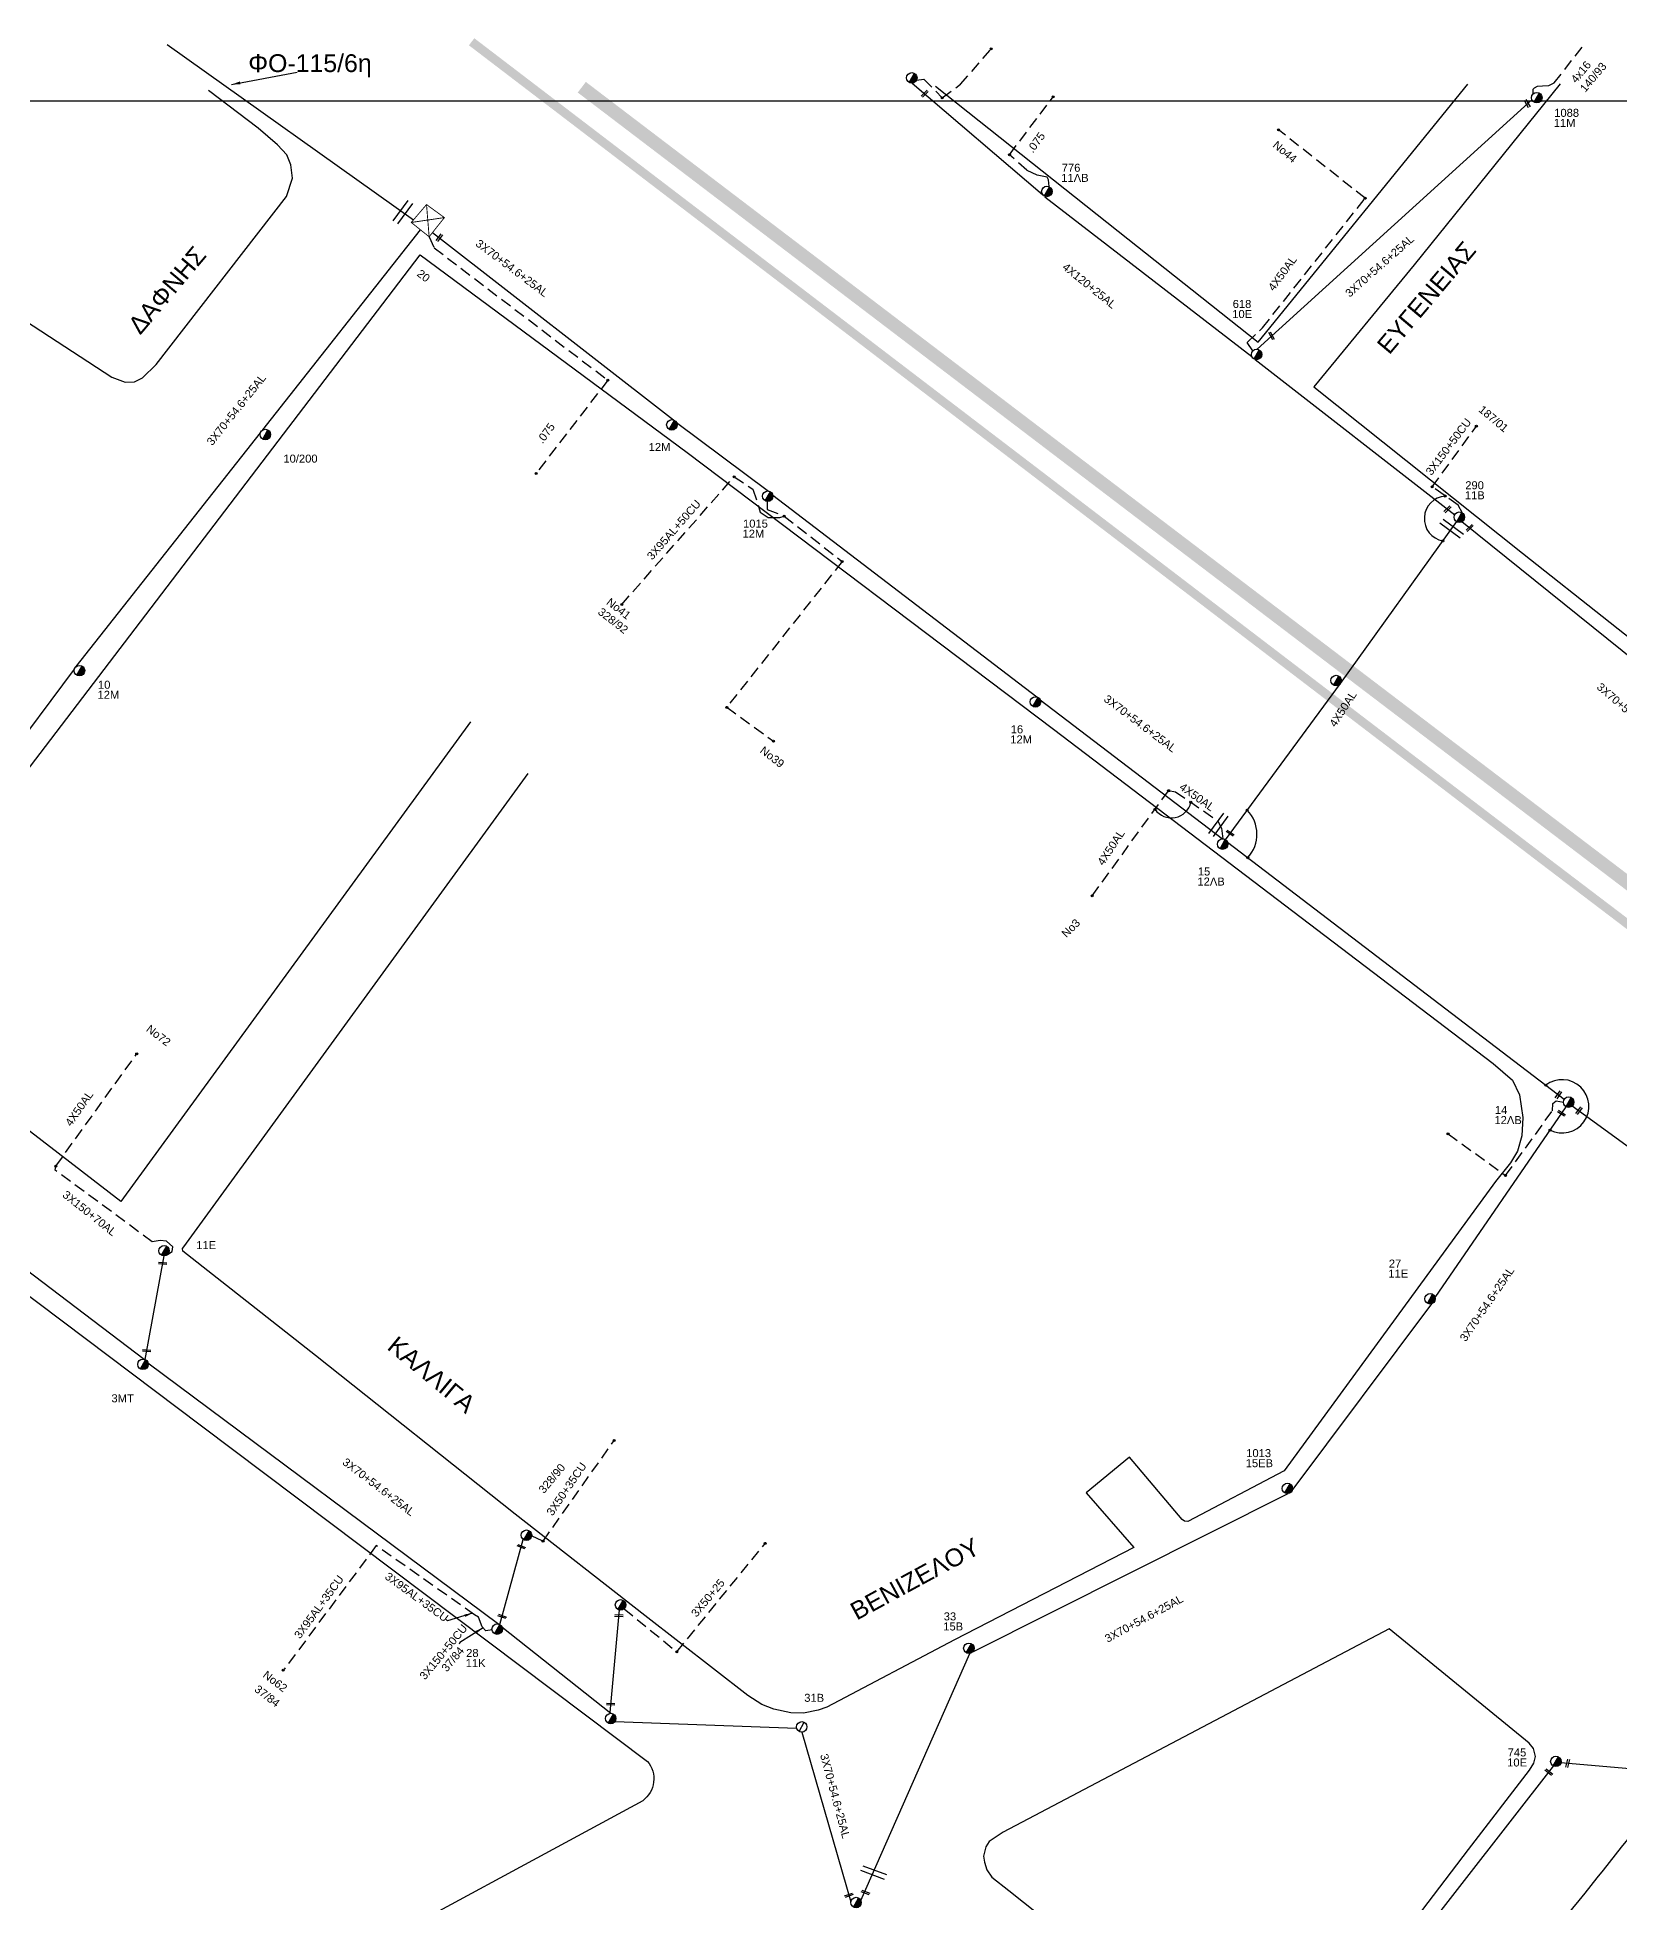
# Model space of a CAD drawing. Header units: millimetres. Extents: x 912 to 3023, y 735 to 1796.
# Drawn here: x 1529.7 to 1885.6, y 1375.5 to 1795 of the extents above; entities that cross this region are included whole.
import ezdxf

# ---------------------------------------------------------------- set-up
doc = ezdxf.new("R2010")
doc.units = ezdxf.units.MM
doc.linetypes.add('CENTER', pattern=[50.8, 31.75, -6.35, 6.35, -6.35])
doc.linetypes.add('DASHED', pattern=[19.05, 12.7, -6.35])
for name, color, linetype in [('Άγνωστα', 7, 'Continuous'), ('Γέφυρες Εναέριου Δικτύου', 7, 'Continuous'), ('Γυμνά εναέρια ΧΤ (3Φ)   3x50+35CU', 7, 'Continuous'), ('Γυμνά εναέρια ΧΤ (3Φ)   4x50AL', 7, 'Continuous'), ('Επιγραφές - Σχήματα', 7, 'Continuous'), ('Καλώδια ΧΤ   3x150+50CU', 7, 'DASHED'), ('Καλώδια ΧΤ   3x95+35 CU', 7, 'DASHED'), ('Μηχανική τομή', 7, 'Continuous'), ('Στύλος ΦΜ', 7, 'Continuous'), ('Στύλος ΦΜ @ 1', 7, 'Continuous'), ('Συνδέσεις', 7, 'Continuous'), ('Συνεστραμμένα ΧΤ   3x70+54.6+25 AL', 7, 'SYN_LINE'), ('Συνεστραμμένα ΧΤ   4x120+25 AL', 7, 'SYN_LINE'), ('Τομή', 7, 'Continuous'), ('Υπόβαθρο ΔΕΗ', 7, 'Continuous'), ('Υπόγεια Καλώδια Δικτύου ΧΤ   .075', 7, 'DASHED'), ('Υπόγεια καλώδια Δικτύου ΧΤ και Παρ. ΧΤ - 3X150+70 AL', 7, 'DASHED'), ('Υπόγεια καλώδια Παροχών ΧΤ   4x50AL', 7, 'DASHED')]:
    doc.layers.add(name, color=color, linetype=linetype)
doc.styles.get("Standard").update_dxf_attribs({"font": 'ARIAL.TTF'})
doc.linetypes.add('SYN_LINE', pattern='A,0.5,-0.0001,["/\\/\\/\\/",Standard,S=0.1,R=0,X=0,Y=-0.05],-0.25', length=0.7501)
doc.dimstyles.new('ISO-25', dxfattribs={"dimtxt": 2.5, "dimasz": 2.5, "dimexe": 1.25, "dimexo": 0.625, "dimtad": 1, "dimtxsty": 'Standard', "dimcen": 2.5, "dimadec": 0, "dimazin": 0, "dimtfac": 1, "dimtmove": 0, "dimatfit": 3, "dimfxl": 1, "dimarcsym": 0})

# ---------------------------------------------------------------- blocks, each defined once
blk = doc.blocks.new('ΥΠΑΡΧΩΝ ΤΣΙΜΕΝΤΕΝΙΟΣ ΣΤΥΛΟΣ')
at = {"layer": 'Στύλος ΦΜ'}
blk.add_hatch(color=7, dxfattribs=at).paths.add_polyline_path([(-1.29, -2.28, 0.574793), (2.62, 0, 0.268822), (1.3, 2.27)])
at = {"layer": 'Στύλος ΦΜ', "color": 7}
blk.add_line((-1.29, -2.28), (1.3, 2.27), dxfattribs=at)
blk.add_circle((0, 0), 2.62, dxfattribs=at)
at = {"layer": 'Στύλος ΦΜ', "flags": 4}
for tag, p in [('ΑΡΙΘΜΟΣ', (-4.68, 8.05)), ('ΤΥΠΟΣ', (-4.91, 3.03))]:
    blk.add_attdef(tag, p, '', height=4, dxfattribs=at)
blk = doc.blocks.new('ΠΡΟΒΛΕΠΟΜΕΝΟΣ ΤΣΙΜΕΝΤΕΝΙΟΣ ΣΤΥΛΟΣ')
at = {"layer": 'Στύλος ΦΜ', "color": 7}
blk.add_line((-1.29, -2.28), (1.3, 2.27), dxfattribs=at)
blk.add_circle((0, 0), 2.62, dxfattribs=at)
at = {"layer": 'Στύλος ΦΜ', "flags": 4}
for tag, p in [('ΑΡΙΘΜΟΣ', (-3.98, 8.33)), ('ΤΥΠΟΣ', (-4.12, 3.18))]:
    blk.add_attdef(tag, p, '', height=4, dxfattribs=at)
blk = doc.blocks.new('ΜΗΧΑΝΙΚΗ ΤΟΜΗ')
at = {"layer": 'Μηχανική τομή', "ltscale": 40}
for p, q in [((-1.89, 0.78), (1.89, 0.78)), ((1.89, 0), (-1.89, 0))]:
    blk.add_line(p, q, dxfattribs=at)
blk = doc.blocks.new('ΤΟΜΗ')
at = {"layer": 'Τομή', "ltscale": 40}
for p, q in [((-5.68, 0), (5.68, 0)), ((5.68, -2.33), (-5.68, -2.33))]:
    blk.add_line(p, q, dxfattribs=at)
blk = doc.blocks.new('_ΣΥΝΔΕΣΗ')
at = {"layer": 'Συνδέσεις', "linetype": 'SYN_LINE', "ltscale": 40}
blk.add_hatch(color=256, dxfattribs=at).paths.add_polyline_path([(0.5, -0.01, 1), (-0.5, -0.01, 1)])
at = {"layer": 'Συνδέσεις'}
blk.add_circle((0, -0.01), 0.5, dxfattribs=at)

msp = doc.modelspace()

# ---------------------------------------------------------------- linework, layer by layer
at = {"layer": 'Άγνωστα', "color": 1, "linetype": 'DASHED', "ltscale": 0.2}
msp.add_lwpolyline([(1727.46, 1785.36), (1729.14, 1785.61), (1733.26, 1781.38), (1737.38, 1784.46), (1744.26, 1792.41)], dxfattribs=at)
at = {"layer": 'Άγνωστα', "color": 173, "linetype": 'DASHED', "ltscale": 0.2}
for points in [[(1661.17, 1667.47), (1686.44, 1696.18), (1690.69, 1693.4), (1692.33, 1688.23), (1694.12, 1687.05), (1696.74, 1687.02), (1697.7, 1687.35)], [(1693.89, 1690.63), (1693.91, 1688.8), (1697.7, 1687.35), (1710.73, 1677.12), (1684.79, 1644.34), (1695.32, 1636.71)]]:
    msp.add_lwpolyline(points, dxfattribs=at)
at = {"layer": 'Άγνωστα', "color": 27, "linetype": 'DASHED', "ltscale": 0.2}
msp.add_lwpolyline([(1847, 1548.44), (1859.94, 1539.05), (1870.48, 1553.59), (1870.59, 1555.22), (1871.31, 1555.85), (1872.95, 1555.57)], dxfattribs=at)
at = {"layer": 'Άγνωστα', "color": 2, "linetype": 'DASHED', "ltscale": 0.2}
for points in [[(1628.95, 1439.76), (1628.05, 1440.29), (1605.96, 1455.82), (1585.11, 1427.81)], [(1661.7, 1441.63), (1673.57, 1431.93), (1693.42, 1456.33)]]:
    msp.add_lwpolyline(points, dxfattribs=at)
at = {"layer": 'Γέφυρες Εναέριου Δικτύου'}
for centre, radius, start, end in [((1846.77, 1686.77), 5.1, 94.419, 259.5383), ((1784.78, 1623.99), 4.51, 215.4044, 347.0606), ((1796.29, 1615.81), 7.75, 317.1157, 44.1644), ((1872.68, 1554.61), 6, 242.8405, 127.8821)]:
    msp.add_arc(centre, radius, start, end, dxfattribs=at)
at = {"layer": 'Γυμνά εναέρια ΧΤ (3Φ)   3x50+35CU', "color": 2, "linetype": 'DASHED', "ltscale": 0.2}
msp.add_lwpolyline([(1640.92, 1458.01), (1643.47, 1456.82), (1659.49, 1479.48)], dxfattribs=at)
at = {"layer": 'Γυμνά εναέρια ΧΤ (3Φ)   4x50AL', "color": 27}
msp.add_lwpolyline([(1796.96, 1614.55), (1822.79, 1649.69), (1848.98, 1686.13)], dxfattribs=at)
at = {"layer": 'Επιγραφές - Σχήματα'}
msp.add_lwpolyline([(917.41, 770.73), (2916.72, 770.73), (2916.72, 1780.64), (917.41, 1780.64)], close=True, dxfattribs=at)
at = {"layer": 'Επιγραφές - Σχήματα', "const_width": 0.2}
for points in [[(1613.84, 1753.38), (1617.86, 1750.16), (1621.29, 1754.47), (1617.27, 1757.4), (1613.84, 1753.38)], [(1613.84, 1753.38), (1621.29, 1754.47)], [(1617.27, 1757.4), (1617.86, 1750.16)]]:
    msp.add_lwpolyline(points, dxfattribs=at)
at = {"layer": 'Καλώδια ΧΤ   3x150+50CU', "color": 27, "ltscale": 0.2}
msp.add_lwpolyline([(1850.29, 1688.01), (1849.28, 1689.83), (1843.45, 1693.91), (1853.37, 1707.55)], dxfattribs=at)
at = {"layer": 'Καλώδια ΧΤ   3x150+50CU', "color": 2, "ltscale": 0.2}
msp.add_lwpolyline([(1632, 1436.85), (1630.62, 1436.67), (1629.8, 1437.56), (1628.95, 1439.76)], dxfattribs=at)
at = {"layer": 'Συνεστραμμένα ΧΤ   3x70+54.6+25 AL', "color": 151, "ltscale": 20}
msp.add_lwpolyline([(1558.91, 1793.41), (1614.33, 1753.96)], dxfattribs=at)
at = {"layer": 'Συνεστραμμένα ΧΤ   3x70+54.6+25 AL', "color": 1, "ltscale": 20}
for points in [[(1804.07, 1724.88), (1865.88, 1780.99)], [(1850.14, 1686.09), (1912.22, 1636.13)]]:
    msp.add_lwpolyline(points, dxfattribs=at)
at = {"layer": 'Συνεστραμμένα ΧΤ   3x70+54.6+25 AL', "color": 173, "ltscale": 20}
for points in [[(1580.47, 1706.74), (1615.91, 1751.72)], [(1618.65, 1751.15), (1672.81, 1708.97)], [(1673.48, 1708.42), (1694.19, 1692.97)], [(1538.49, 1653.52), (1579.9, 1706.08)], [(1695.16, 1692.07), (1754.55, 1646.68)], [(1506.12, 1610.05), (1538.08, 1652.93)], [(1755.28, 1646.04), (1796.31, 1614.8)]]:
    msp.add_lwpolyline(points, dxfattribs=at)
at = {"layer": 'Συνεστραμμένα ΧΤ   3x70+54.6+25 AL', "color": 27, "ltscale": 20}
for points in [[(1797.39, 1614.03), (1873.14, 1556.19)], [(1844.09, 1511.64), (1873.55, 1554.53)], [(1874.95, 1554.72), (1923.17, 1519.63)], [(1811.97, 1468.23), (1843.35, 1510.2)], [(1740.14, 1431.95), (1811.08, 1467.52)], [(1714.96, 1376), (1739.44, 1431.56)]]:
    msp.add_lwpolyline(points, dxfattribs=at)
at = {"layer": 'Συνεστραμμένα ΧΤ   3x70+54.6+25 AL', "color": 2, "ltscale": 20}
for points in [[(1471.9, 1559.92), (1553.74, 1497.73)], [(1554, 1497.65), (1558.27, 1520.96)], [(1554.63, 1496.89), (1633.51, 1438.17)], [(1633.75, 1438.06), (1639.03, 1457.23)], [(1658.54, 1418.28), (1660.65, 1441.35)], [(1634.23, 1437.53), (1658.74, 1418.11)], [(1659.68, 1416.27), (1700.5, 1414.79)], [(1701.69, 1413.88), (1712.7, 1375.72)]]:
    msp.add_lwpolyline(points, dxfattribs=at)
at = {"layer": 'Συνεστραμμένα ΧΤ   3x70+54.6+25 AL', "color": 30, "ltscale": 20}
for points in [[(1820.39, 1341.59), (1870.73, 1406.24)], [(1872.4, 1407.02), (1976.68, 1397.97)]]:
    msp.add_lwpolyline(points, dxfattribs=at)
at = {"layer": 'Συνεστραμμένα ΧΤ   4x120+25 AL', "color": 1, "ltscale": 20}
for points in [[(1726.52, 1784.72), (1755.82, 1759.68)], [(1756.34, 1759.15), (1802.88, 1723.22)], [(1803.64, 1722.57), (1848.5, 1687.65)]]:
    msp.add_lwpolyline(points, dxfattribs=at)
at = {"layer": 'Υπόβαθρο ΔΕΗ', "color": 1, "linetype": 'CENTER', "ltscale": 1.5, "const_width": 2}
msp.add_lwpolyline([(1627.41, 1794.01), (1868.38, 1610.04), (2120.26, 1418.68), (2366.87, 1224.03), (2721.51, 953.66)], dxfattribs=at)
at = {"layer": 'Υπόβαθρο ΔΕΗ'}
for points in [[(1464.54, 1782.87), (1464.27, 1779.57), (1464.84, 1775.8), (1466.33, 1772.06), (1468.88, 1769.02), (1470.47, 1768.11), (1546.51, 1718.59), (1549.53, 1717.48), (1551.63, 1717.57), (1553.37, 1718.43), (1556.48, 1721.41), (1585.75, 1759.23), (1587.16, 1763.34), (1586.78, 1766.33), (1585.85, 1768.62), (1583.74, 1770.82), (1579.42, 1774.58), (1568.24, 1783.09)], [(1731.77, 1783.99), (1772.8, 1751.42), (1804.29, 1726.47), (1851.49, 1784.5)], [(1872.23, 1784.52), (1839.38, 1743.86), (1816.84, 1716.39), (1863.76, 1679.02), (1942.59, 1616.63)], [(1500.75, 1595.2), (1615.84, 1746.09), (1675.91, 1701.62), (1758.25, 1639.46), (1857.17, 1564.24), (1861.47, 1560.48), (1863.06, 1557.23), (1863.82, 1552.11), (1863.62, 1547.96), (1862.6, 1544.53), (1861.04, 1541.88), (1857.71, 1537.7), (1829.07, 1498.48), (1810.16, 1472.65), (1788.47, 1461.28), (1787.7, 1461.32), (1787.19, 1461.67), (1775.38, 1475.73), (1765.6, 1467.67), (1776.34, 1455.43), (1736, 1434.61), (1707.33, 1419.51), (1705.33, 1418.83), (1702.07, 1418.15), (1699.19, 1418.19), (1695.35, 1419.03), (1692.68, 1420.11), (1689.52, 1422.1), (1666.33, 1440.14), (1637.24, 1462.87), (1592.3, 1498.61), (1562.5, 1522.03), (1562.38, 1522.64), (1562.66, 1523.02), (1640.15, 1629.43)], [(1627.13, 1641.07), (1548.51, 1533.19), (1496.33, 1573.4)], [(1865.22, 1411.36), (1833.75, 1437.13), (1746.96, 1391.38), (1743.79, 1389.31), (1743.03, 1388.07), (1742.52, 1386), (1742.74, 1384.63), (1743.29, 1382.93), (1744.43, 1381.28), (1748.25, 1378.24), (1799.51, 1337.51), (1801.07, 1336.49), (1803.83, 1335.69), (1806.26, 1335.39), (1808.02, 1335.6), (1811.17, 1336.44), (1813.84, 1337.97), (1816.5, 1341.41), (1851.64, 1387.48), (1865.29, 1405.35), (1866.27, 1406.87), (1866.68, 1408.43), (1866.22, 1410.17), (1865.22, 1411.36)]]:
    msp.add_lwpolyline(points, dxfattribs=at)
at = {"layer": 'Υπόβαθρο ΔΕΗ', "linetype": 'DASHED', "ltscale": 3, "const_width": 3}
msp.add_lwpolyline([(1652.19, 1783.79), (1777.08, 1688.76), (1890.58, 1602.48), (1989.03, 1528.13), (2095.36, 1446.37), (2210.67, 1355.91), (2320.58, 1269.14), (2907.21, 821.04)], dxfattribs=at)
at = {"layer": 'Υπόβαθρο ΔΕΗ'}
for points in [[(1344.34, 1511.74), (1410.25, 1592.15, -0.271454), (1420.28, 1593.05), (1566.7, 1482.74), (1666.98, 1407.3, -0.430541), (1665.89, 1398.45), (1595.22, 1360.17), (1530.55, 1325.25, -0.299495), (1520.13, 1327.73), (1435.16, 1411.77), (1344.3, 1503.77, -0.251207), (1344.34, 1511.74, -3.296334)], [(1888.77, 1391.42), (1890.52, 1391.42), (1936.51, 1354.82), (1932.07, 1278.12), (1930.22, 1245.25, -0.601412), (1924.3, 1242.53), (1889.91, 1269.83), (1840.8, 1308.06, -0.406318), (1838.24, 1326.62, -0.009909), (1866.89, 1363.98, 0.00038), (1888.77, 1391.42, 17.016181)]]:
    msp.add_lwpolyline(points, format="xyb", dxfattribs=at)
at = {"layer": 'Υπόγεια Καλώδια Δικτύου ΧΤ   .075', "color": 1, "ltscale": 0.2}
msp.add_lwpolyline([(1757.28, 1761.43), (1757.17, 1762.99), (1756.86, 1763.58), (1754.63, 1764.01), (1752.25, 1765.1), (1748.38, 1768.62), (1758.2, 1781.62)], dxfattribs=at)
at = {"layer": 'Υπόγεια Καλώδια Δικτύου ΧΤ   .075', "color": 173, "ltscale": 0.2}
msp.add_lwpolyline([(1617.86, 1750.16), (1618.96, 1747.68), (1658.06, 1717.9), (1641.91, 1696.94)], dxfattribs=at)
at = {"layer": 'Υπόγεια καλώδια Δικτύου ΧΤ και Παρ. ΧΤ - 3X150+70 AL', "color": 2, "ltscale": 0.2}
msp.add_lwpolyline([(1559.04, 1521.27), (1560.03, 1521.97), (1560.2, 1523), (1558.82, 1524.32), (1557.39, 1524.42), (1555.59, 1524.16), (1533.76, 1540.25)], dxfattribs=at)
at = {"layer": 'Υπόγεια καλώδια Παροχών ΧΤ   4x50AL', "color": 1, "ltscale": 0.2}
for points in [[(1866.15, 1782.34), (1866.15, 1782.96), (1866.15, 1783.35), (1866.46, 1783.67), (1867.09, 1784.06), (1868.25, 1784.13), (1869.66, 1784.21), (1870.9, 1784.76), (1877.22, 1792.86)], [(1803.13, 1724.54), (1801.83, 1726.4), (1805.26, 1729.66), (1828.36, 1758.81), (1808.87, 1774.2)]]:
    msp.add_lwpolyline(points, dxfattribs=at)
at = {"layer": 'Υπόγεια καλώδια Παροχών ΧΤ   4x50AL', "color": 173, "ltscale": 0.2}
msp.add_lwpolyline([(1766.95, 1601.96), (1784.17, 1625.6), (1785.73, 1625.37), (1795.14, 1618.85), (1796.09, 1617.13), (1796.32, 1614.75)], dxfattribs=at)
at = {"layer": 'Υπόγεια καλώδια Παροχών ΧΤ   4x50AL', "color": 2, "ltscale": 0.2}
msp.add_lwpolyline([(1533.76, 1540.25), (1533.88, 1541.15), (1552.09, 1566.4)], dxfattribs=at)

# ---------------------------------------------------------------- block references
at = {"layer": 'Μηχανική τομή'}
for p, xscale, yscale, zscale, rotation in [((1729.17, 1782.46), 0.4999999999999913, 0.4999999999999913, 0.4999999999999913, 224.8773600304657), ((1864.98, 1780.17), 0.4999999999998442, 0.4999999999998442, 0.4999999999998442, 119.3916700187827), ((1620.01, 1750.08), 0.4999999999999756, 0.4999999999999756, 0.4999999999999756, 233.8749450287782), ((1807.47, 1727.97), 0.4999999999998442, 0.4999999999998442, 0.4999999999998442, 119.3916700187827), ((1846.74, 1689.02), 0.4999999999999913, 0.4999999999999913, 0.4999999999999913, 224.8773600304657), ((1851.73, 1684.81), 0.4999999999999913, 0.4999999999999913, 0.4999999999999913, 224.8773600304657), ((1797.92, 1615.86), 0.5000000000000883, 0.5000000000000883, 0.5000000000000883, 326.3023142163373), ((1871.68, 1557.3), 0.4999999999999756, 0.4999999999999756, 0.4999999999999756, 233.8749450287782), ((1872.42, 1552.89), 0.500000000000051, 0.500000000000051, 0.500000000000051, 327.9775286840753), ((1876.29, 1553.75), 0.4999999999999756, 0.4999999999999756, 0.4999999999999756, 233.8749450287782), ((1557.93, 1519.09), 0.4999999999999982, 0.4999999999999982, 0.4999999999999982, 355.248732725312), ((1554.33, 1499.45), 0.4999999999999982, 0.4999999999999982, 0.4999999999999982, 355.248732725312), ((1638.53, 1455.4), 0.4999999999999746, 0.4999999999999746, 0.4999999999999746, 339.3105576890636), ((1634.21, 1439.73), 0.4999999999999746, 0.4999999999999746, 0.4999999999999746, 339.3105576890636), ((1660.52, 1439.87), 0.4999999999999392, 0.4999999999999392, 0.4999999999999392, 358.0853287938264), ((1658.69, 1419.95), 0.4999999999999392, 0.4999999999999392, 0.4999999999999392, 358.0853287938264), ((1869.55, 1404.72), 0.5000000000000651, 0.5000000000000651, 0.5000000000000651, 322.12582879771), ((1873.73, 1406.9), 0.4999999999999161, 0.4999999999999161, 0.4999999999999161, 257.5350921957202), ((1712.33, 1377), 0.4999999999999417, 0.4999999999999417, 0.4999999999999417, 20.40091340348662), ((1715.92, 1377.63), 0.5000000000000313, 0.5000000000000313, 0.5000000000000313, 339.01328939886)]:
    msp.add_blockref('ΜΗΧΑΝΙΚΗ ΤΟΜΗ', p, dxfattribs=dict(at, xscale=xscale, yscale=yscale, zscale=zscale, rotation=rotation))
at = {"layer": 'Στύλος ΦΜ @ 1', "ltscale": 40, "xscale": 0.4499999999998181, "yscale": 0.4499999999998181, "zscale": 0.4499999999998181}
for p in [(1726.41, 1785.9), (1821.83, 1650.37), (1639.75, 1458.16), (1660.91, 1442.5), (1658.7, 1416.94)]:
    msp.add_blockref('ΥΠΑΡΧΩΝ ΤΣΙΜΕΝΤΕΝΙΟΣ ΣΤΥΛΟΣ', p, dxfattribs=at)
at = {"layer": 'Στύλος ΦΜ @ 1', "ltscale": 40}
ref = msp.add_blockref('ΥΠΑΡΧΩΝ ΤΣΙΜΕΝΤΕΝΙΟΣ ΣΤΥΛΟΣ', (1866.97, 1781.44), dxfattribs=dict(at, xscale=0.4499999999998181, yscale=0.4499999999998181, zscale=0.4499999999998181))
ref.add_attrib('ΤΥΠΟΣ', '11M', (1870.78, 1774.87), dxfattribs={"layer": 'Στύλος ΦΜ', "height": 1.8, "flags": 4})
ref.add_attrib('ΑΡΙΘΜΟΣ', '1088', (1870.88, 1777.13), dxfattribs={"layer": 'Στύλος ΦΜ', "height": 1.8, "flags": 4})
ref = msp.add_blockref('ΥΠΑΡΧΩΝ ΤΣΙΜΕΝΤΕΝΙΟΣ ΣΤΥΛΟΣ', (1756.79, 1760.35), dxfattribs=dict(at, xscale=0.4499999999998181, yscale=0.4499999999998181, zscale=0.4499999999998181))
ref.add_attrib('ΤΥΠΟΣ', '11ΛB', (1760.02, 1762.51), dxfattribs={"layer": 'Στύλος ΦΜ', "height": 1.8, "flags": 4})
ref.add_attrib('ΑΡΙΘΜΟΣ', '776', (1760.13, 1764.78), dxfattribs={"layer": 'Στύλος ΦΜ', "height": 1.8, "flags": 4})
ref = msp.add_blockref('ΥΠΑΡΧΩΝ ΤΣΙΜΕΝΤΕΝΙΟΣ ΣΤΥΛΟΣ', (1803.95, 1723.7), dxfattribs=dict(at, xscale=0.4499999999998181, yscale=0.4499999999998181, zscale=0.4499999999998181))
ref.add_attrib('ΤΥΠΟΣ', '10E', (1798.47, 1731.88), dxfattribs={"layer": 'Στύλος ΦΜ', "height": 1.8, "flags": 4})
ref.add_attrib('ΑΡΙΘΜΟΣ', '618', (1798.57, 1734.15), dxfattribs={"layer": 'Στύλος ΦΜ', "height": 1.8, "flags": 4})
ref = msp.add_blockref('ΥΠΑΡΧΩΝ ΤΣΙΜΕΝΤΕΝΙΟΣ ΣΤΥΛΟΣ', (1672.44, 1707.85), dxfattribs=dict(at, xscale=0.4499999999998181, yscale=0.4499999999998181, zscale=0.4499999999998181))
ref.add_attrib('ΤΥΠΟΣ', '12M', (1667.23, 1701.98), dxfattribs={"layer": 'Στύλος ΦΜ', "height": 1.8, "flags": 4})
ref = msp.add_blockref('ΥΠΑΡΧΩΝ ΤΣΙΜΕΝΤΕΝΙΟΣ ΣΤΥΛΟΣ', (1581.02, 1705.69), dxfattribs=dict(at, xscale=0.4499999999998181, yscale=0.4499999999998181, zscale=0.4499999999998181))
ref.add_attrib('ΤΥΠΟΣ', '10/200', (1585.08, 1699.37), dxfattribs={"layer": 'Στύλος ΦΜ', "height": 1.8, "flags": 4})
ref = msp.add_blockref('ΥΠΑΡΧΩΝ ΤΣΙΜΕΝΤΕΝΙΟΣ ΣΤΥΛΟΣ', (1849.54, 1687.1), dxfattribs=dict(at, xscale=0.4499999999998181, yscale=0.4499999999998181, zscale=0.4499999999998181))
ref.add_attrib('ΤΥΠΟΣ', '11B', (1850.78, 1691.12), dxfattribs={"layer": 'Στύλος ΦΜ', "height": 1.8, "flags": 4})
ref.add_attrib('ΑΡΙΘΜΟΣ', '290', (1850.88, 1693.38), dxfattribs={"layer": 'Στύλος ΦΜ', "height": 1.8, "flags": 4})
ref = msp.add_blockref('ΥΠΑΡΧΩΝ ΤΣΙΜΕΝΤΕΝΙΟΣ ΣΤΥΛΟΣ', (1694.01, 1691.81), dxfattribs=dict(at, xscale=0.4499999999998181, yscale=0.4499999999998181, zscale=0.4499999999998181))
ref.add_attrib('ΤΥΠΟΣ', '12M', (1688.34, 1682.49), dxfattribs={"layer": 'Στύλος ΦΜ', "height": 1.8, "flags": 4})
ref.add_attrib('ΑΡΙΘΜΟΣ', '1015', (1688.45, 1684.75), dxfattribs={"layer": 'Στύλος ΦΜ', "height": 1.8, "flags": 4})
ref = msp.add_blockref('ΥΠΑΡΧΩΝ ΤΣΙΜΕΝΤΕΝΙΟΣ ΣΤΥΛΟΣ', (1539.21, 1652.59), dxfattribs=dict(at, xscale=0.4499999999998181, yscale=0.4499999999998181, zscale=0.4499999999998181))
ref.add_attrib('ΤΥΠΟΣ', '12M', (1543.28, 1646.26), dxfattribs={"layer": 'Στύλος ΦΜ', "height": 1.8, "flags": 4})
ref.add_attrib('ΑΡΙΘΜΟΣ', '10', (1543.38, 1648.52), dxfattribs={"layer": 'Στύλος ΦΜ', "height": 1.8, "flags": 4})
ref = msp.add_blockref('ΥΠΑΡΧΩΝ ΤΣΙΜΕΝΤΕΝΙΟΣ ΣΤΥΛΟΣ', (1754.22, 1645.55), dxfattribs=dict(at, xscale=0.4499999999998181, yscale=0.4499999999998181, zscale=0.4499999999998181))
ref.add_attrib('ΤΥΠΟΣ', '12M', (1748.55, 1636.23), dxfattribs={"layer": 'Στύλος ΦΜ', "height": 1.8, "flags": 4})
ref.add_attrib('ΑΡΙΘΜΟΣ', '16', (1748.65, 1638.49), dxfattribs={"layer": 'Στύλος ΦΜ', "height": 1.8, "flags": 4})
ref = msp.add_blockref('ΥΠΑΡΧΩΝ ΤΣΙΜΕΝΤΕΝΙΟΣ ΣΤΥΛΟΣ', (1796.31, 1613.57), dxfattribs=dict(at, xscale=0.4499999999998181, yscale=0.4499999999998181, zscale=0.4499999999998181))
ref.add_attrib('ΤΥΠΟΣ', '12ΛB', (1790.64, 1604.26), dxfattribs={"layer": 'Στύλος ΦΜ', "height": 1.8, "flags": 4})
ref.add_attrib('ΑΡΙΘΜΟΣ', '15', (1790.74, 1606.52), dxfattribs={"layer": 'Στύλος ΦΜ', "height": 1.8, "flags": 4})
ref = msp.add_blockref('ΥΠΑΡΧΩΝ ΤΣΙΜΕΝΤΕΝΙΟΣ ΣΤΥΛΟΣ', (1874.13, 1555.56), dxfattribs=dict(at, xscale=0.4499999999998181, yscale=0.4499999999998181, zscale=0.4499999999998181))
ref.add_attrib('ΤΥΠΟΣ', '12ΛB', (1857.44, 1550.62), dxfattribs={"layer": 'Στύλος ΦΜ', "height": 1.8, "flags": 4})
ref.add_attrib('ΑΡΙΘΜΟΣ', '14', (1857.55, 1552.88), dxfattribs={"layer": 'Στύλος ΦΜ', "height": 1.8, "flags": 4})
ref = msp.add_blockref('ΥΠΑΡΧΩΝ ΤΣΙΜΕΝΤΕΝΙΟΣ ΣΤΥΛΟΣ', (1558.25, 1522.14), dxfattribs=dict(at, xscale=0.4499999999998181, yscale=0.4499999999998181, zscale=0.4499999999998181))
ref.add_attrib('ΤΥΠΟΣ', '11E', (1565.48, 1522.51), dxfattribs={"layer": 'Στύλος ΦΜ', "height": 1.8, "flags": 4})
ref = msp.add_blockref('ΥΠΑΡΧΩΝ ΤΣΙΜΕΝΤΕΝΙΟΣ ΣΤΥΛΟΣ', (1842.96, 1511.32), dxfattribs=dict(at, xscale=0.4499999999998181, yscale=0.4499999999998181, zscale=0.4499999999998181))
ref.add_attrib('ΤΥΠΟΣ', '11E', (1833.58, 1516.09), dxfattribs={"layer": 'Στύλος ΦΜ', "height": 1.8, "flags": 4})
ref.add_attrib('ΑΡΙΘΜΟΣ', '27', (1833.69, 1518.35), dxfattribs={"layer": 'Στύλος ΦΜ', "height": 1.8, "flags": 4})
ref = msp.add_blockref('ΥΠΑΡΧΩΝ ΤΣΙΜΕΝΤΕΝΙΟΣ ΣΤΥΛΟΣ', (1553.5, 1496.58), dxfattribs=dict(at, xscale=0.4499999999998181, yscale=0.4499999999998181, zscale=0.4499999999998181))
ref.add_attrib('ΤΥΠΟΣ', '3MT', (1546.41, 1488.05), dxfattribs={"layer": 'Στύλος ΦΜ', "height": 1.8, "flags": 4})
ref = msp.add_blockref('ΥΠΑΡΧΩΝ ΤΣΙΜΕΝΤΕΝΙΟΣ ΣΤΥΛΟΣ', (1810.88, 1468.69), dxfattribs=dict(at, xscale=0.4499999999998181, yscale=0.4499999999998181, zscale=0.4499999999998181))
ref.add_attrib('ΤΥΠΟΣ', '15EB', (1801.5, 1473.46), dxfattribs={"layer": 'Στύλος ΦΜ', "height": 1.8, "flags": 4})
ref.add_attrib('ΑΡΙΘΜΟΣ', '1013', (1801.61, 1475.72), dxfattribs={"layer": 'Στύλος ΦΜ', "height": 1.8, "flags": 4})
ref = msp.add_blockref('ΥΠΑΡΧΩΝ ΤΣΙΜΕΝΤΕΝΙΟΣ ΣΤΥΛΟΣ', (1739.25, 1432.73), dxfattribs=dict(at, xscale=0.4499999999998181, yscale=0.4499999999998181, zscale=0.4499999999998181))
ref.add_attrib('ΤΥΠΟΣ', '15B', (1733.48, 1436.74), dxfattribs={"layer": 'Στύλος ΦΜ', "height": 1.8, "flags": 4})
ref.add_attrib('ΑΡΙΘΜΟΣ', '33', (1733.59, 1439), dxfattribs={"layer": 'Στύλος ΦΜ', "height": 1.8, "flags": 4})
ref = msp.add_blockref('ΥΠΑΡΧΩΝ ΤΣΙΜΕΝΤΕΝΙΟΣ ΣΤΥΛΟΣ', (1633.16, 1437.04), dxfattribs=dict(at, xscale=0.4499999999998181, yscale=0.4499999999998181, zscale=0.4499999999998181))
ref.add_attrib('ΤΥΠΟΣ', '11K', (1626.08, 1428.51), dxfattribs={"layer": 'Στύλος ΦΜ', "height": 1.8, "flags": 4})
ref.add_attrib('ΑΡΙΘΜΟΣ', '28', (1626.18, 1430.77), dxfattribs={"layer": 'Στύλος ΦΜ', "height": 1.8, "flags": 4})
ref = msp.add_blockref('ΠΡΟΒΛΕΠΟΜΕΝΟΣ ΤΣΙΜΕΝΤΕΝΙΟΣ ΣΤΥΛΟΣ', (1701.65, 1415.06), dxfattribs=dict(at, xscale=0.4499999999998181, yscale=0.4499999999998181, zscale=0.4499999999998181))
ref.add_attrib('ΤΥΠΟΣ', '31Β', (1702.22, 1420.69), dxfattribs={"layer": 'Στύλος ΦΜ', "height": 1.8, "flags": 4})
ref = msp.add_blockref('ΥΠΑΡΧΩΝ ΤΣΙΜΕΝΤΕΝΙΟΣ ΣΤΥΛΟΣ', (1871.26, 1407.29), dxfattribs=dict(at, xscale=0.4499999999998181, yscale=0.4499999999998181, zscale=0.4499999999998181))
ref.add_attrib('ΤΥΠΟΣ', '10E', (1860.3, 1406.15), dxfattribs={"layer": 'Στύλος ΦΜ', "height": 1.8, "flags": 4})
ref.add_attrib('ΑΡΙΘΜΟΣ', '745', (1860.41, 1408.41), dxfattribs={"layer": 'Στύλος ΦΜ', "height": 1.8, "flags": 4})
ref = msp.add_blockref('ΥΠΑΡΧΩΝ ΤΣΙΜΕΝΤΕΝΙΟΣ ΣΤΥΛΟΣ', (1713.87, 1375.55), dxfattribs=dict(at, xscale=0.4499999999998181, yscale=0.4499999999998181, zscale=0.4499999999998181))
ref.add_attrib('ΤΥΠΟΣ', '11E', (1709.62, 1364.51), dxfattribs={"layer": 'Στύλος ΦΜ', "height": 1.8, "flags": 4})
ref.add_attrib('ΑΡΙΘΜΟΣ', '26', (1709.73, 1366.77), dxfattribs={"layer": 'Στύλος ΦΜ', "height": 1.8, "flags": 4})
at = {"layer": 'Συνδέσεις', "xscale": 0.4499999999998181, "yscale": 0.4499999999998181, "zscale": 0.4499999999998181}
for p in [(1744.26, 1792.41), (1733.26, 1781.38), (1758.2, 1781.62), (1808.87, 1774.2), (1748.38, 1768.62), (1828.36, 1758.81), (1658.06, 1717.9), (1853.37, 1707.55), (1641.91, 1696.94), (1686.44, 1696.18), (1843.45, 1693.91), (1846.38, 1691.86), (1697.7, 1687.35), (1845.84, 1681.75), (1710.73, 1677.12), (1661.17, 1667.47), (1684.79, 1644.34), (1695.32, 1636.71), (1784.17, 1625.6), (1781.1, 1621.38), (1789.17, 1622.98), (1801.85, 1621.21), (1801.97, 1610.53), (1766.95, 1601.96), (1552.09, 1566.4), (1868.99, 1559.35), (1847, 1548.44), (1869.94, 1549.27), (1533.88, 1541.15), (1859.94, 1539.05), (1659.49, 1479.48), (1643.47, 1456.82), (1693.42, 1456.33), (1673.57, 1431.93), (1585.03, 1427.79)]:
    msp.add_blockref('_ΣΥΝΔΕΣΗ', p, dxfattribs=at)
at = {"layer": 'Τομή'}
for p, xscale, yscale, zscale, rotation in [((1612.4, 1755.34), 0.5000000000000324, 0.5000000000000324, 0.5000000000000324, 233.6374108502991), ((1848.16, 1684.98), 0.499999999999895, 0.499999999999895, 0.499999999999895, 323.6374108502876), ((1795.83, 1617.59), 0.5000000000000324, 0.5000000000000324, 0.5000000000000324, 233.6374108502991), ((1717.62, 1381.76), 0.5000000000000521, 0.5000000000000521, 0.5000000000000521, 159.5939384602287)]:
    msp.add_blockref('ΤΟΜΗ', p, dxfattribs=dict(at, xscale=xscale, yscale=yscale, zscale=zscale, rotation=rotation))

# ---------------------------------------------------------------- texts
at = {"layer": 'Γυμνά εναέρια ΧΤ (3Φ)   3x50+35CU', "color": 7, "insert": (1644.12, 1463.39), "char_height": 1.8, "width": 168.3718, "attachment_point": 1, "rotation": 55.6278}
msp.add_mtext('3X50+35CU', dxfattribs=at)
at = {"layer": 'Γυμνά εναέρια ΧΤ (3Φ)   4x50AL', "color": 7, "insert": (1820.17, 1640.71), "char_height": 1.8, "width": 168.3718, "attachment_point": 1, "rotation": 56.9636}
msp.add_mtext('4X50AL', dxfattribs=at)
at = {"layer": 'Επιγραφές - Σχήματα', "color": 7, "insert": (1577.18, 1791.2), "char_height": 4, "width": 168.3718, "attachment_point": 1}
msp.add_mtext('ΦΟ-115/6η', dxfattribs=at)
at = {"layer": 'Επιγραφές - Σχήματα', "color": 7, "width": 168.3718, "attachment_point": 1}
for s, insert, char_height, rotation in [('4x16', (1874.44, 1785.72), 1.8, 50.0879), ('140/93', (1876.49, 1783.68), 1.8, 50.0879), ('No44', (1808.59, 1771.89), 1.8, 320.0879), ('ΔΑΦΝΗΣ', (1549.83, 1730.52), 4, 49.9227), ('ΕΥΓΕΝΕΙΑΣ', (1830.71, 1726.03), 4, 49.9227), ('20', (1616.05, 1742.95), 1.8, 322.2178), ('187/01', (1854.87, 1712.39), 1.8, 320.0879), ('3X95AL+50CU', (1666.66, 1678.52), 1.8, 48.837), ('328/92', (1656.75, 1666.89), 1.8, 322.2178), ('No41', (1658.67, 1669.08), 1.8, 322.2178), ('No39', (1693.19, 1635.72), 1.8, 322.2178), ('No3', (1759.9, 1593.69), 1.8, 45.0001), ('ΚΑΛΛΙΓΑ', (1610.71, 1503.23), 4, 320.5003), ('328/90', (1642.31, 1468.56), 1.8, 50.1362), ('ΒΕΝΙΖΕΛΟΥ', (1712.11, 1442.45), 4, 28.5681), ('3X50+25', (1676.61, 1440.75), 1.8, 50.1362), ('37/84', (1620.46, 1428.44), 1.8, 50.1362)]:
    msp.add_mtext(s, dxfattribs=dict(at, insert=insert, char_height=char_height, rotation=rotation))
at = {"layer": 'Καλώδια ΧΤ   3x150+50CU', "color": 7, "char_height": 1.8, "width": 168.3718, "attachment_point": 1}
for insert, rotation in [((1841.82, 1697.42), 53.1168), ((1615.54, 1426.65), 50.3512)]:
    msp.add_mtext('3X150+50CU', dxfattribs=dict(at, insert=insert, rotation=rotation))
at = {"layer": 'Καλώδια ΧΤ   3x95+35 CU', "color": 7, "char_height": 1.8, "width": 168.3718, "attachment_point": 1}
for insert, rotation in [((1587.36, 1435.78), 53.7205), ((1608.81, 1449.96), 323.7205)]:
    msp.add_mtext('3X95AL+35CU', dxfattribs=dict(at, insert=insert, rotation=rotation))
at = {"layer": 'Συνεστραμμένα ΧΤ   3x70+54.6+25 AL', "color": 7, "char_height": 1.8, "width": 168.3718, "attachment_point": 1}
for insert, rotation in [((1629.22, 1749.71), 323.108), ((1823.69, 1737.79), 41.4519), ((1567.67, 1704.18), 51.4213), ((1881.46, 1650.03), 318.9522), ((1770.49, 1647.29), 323.108), ((1849.5, 1502.55), 55.7121), ((1599.28, 1475.68), 322.6187), ((1769.58, 1435.53), 28.5216), ((1707.5, 1409.19), 285.0075)]:
    msp.add_mtext('3X70+54.6+25AL', dxfattribs=dict(at, insert=insert, rotation=rotation))
at = {"layer": 'Συνεστραμμένα ΧΤ   4x120+25 AL', "color": 7, "insert": (1761.23, 1744.45), "char_height": 1.8, "width": 168.3718, "attachment_point": 1, "rotation": 321.1195}
msp.add_mtext('4X120+25AL', dxfattribs=at)
at = {"layer": 'Υπόγεια Καλώδια Δικτύου ΧΤ   .075', "color": 7, "char_height": 1.8, "width": 168.3718, "attachment_point": 1}
for insert, rotation in [((1752.17, 1769.93), 53.6601), ((1641.93, 1704.55), 53.7843)]:
    msp.add_mtext('.075', dxfattribs=dict(at, insert=insert, rotation=rotation))
at = {"layer": 'Υπόγεια καλώδια Δικτύου ΧΤ και Παρ. ΧΤ - 3X150+70 AL', "color": 7, "char_height": 1.8, "width": 168.3718, "attachment_point": 1}
for s, insert, rotation in [('No72', (1555.16, 1573.09), 322.5834), ('3X150+70AL', (1536.35, 1535.81), 321.4629), ('No62', (1581.39, 1427.83), 322.5834), ('37/84', (1579.49, 1424.63), 322.5834)]:
    msp.add_mtext(s, dxfattribs=dict(at, insert=insert, rotation=rotation))
at = {"layer": 'Υπόγεια καλώδια Παροχών ΧΤ   4x50AL', "color": 7, "char_height": 1.8, "width": 168.3718, "attachment_point": 1}
for insert, rotation in [((1806.36, 1738.87), 53.733), ((1787.44, 1627.5), 324.6844), ((1767.98, 1609.58), 56.6334), ((1535.86, 1550.98), 55.2383)]:
    msp.add_mtext('4X50AL', dxfattribs=dict(at, insert=insert, rotation=rotation))

# ---------------------------------------------------------------- leaders
at = {"layer": 'Επιγραφές - Σχήματα', "ltscale": 40}
msp.add_leader([(1573.4, 1784.39), (1588.2, 1787.2)], dimstyle='ISO-25', override={"dimasz": 2, "dimtad": 0}, dxfattribs=at)
at = {"layer": 'Επιγραφές - Σχήματα'}
for points in [[(1627.6, 1440.6), (1622, 1438.87), (1621.72, 1439.18)], [(1629.98, 1437.36), (1624.79, 1434.02), (1624.64, 1433.68)]]:
    msp.add_leader(points, dimstyle='ISO-25', override={"dimasz": 1.8, "dimgap": 0.625, "dimtad": 0}, dxfattribs=at)

doc.saveas('drawing.dxf')
